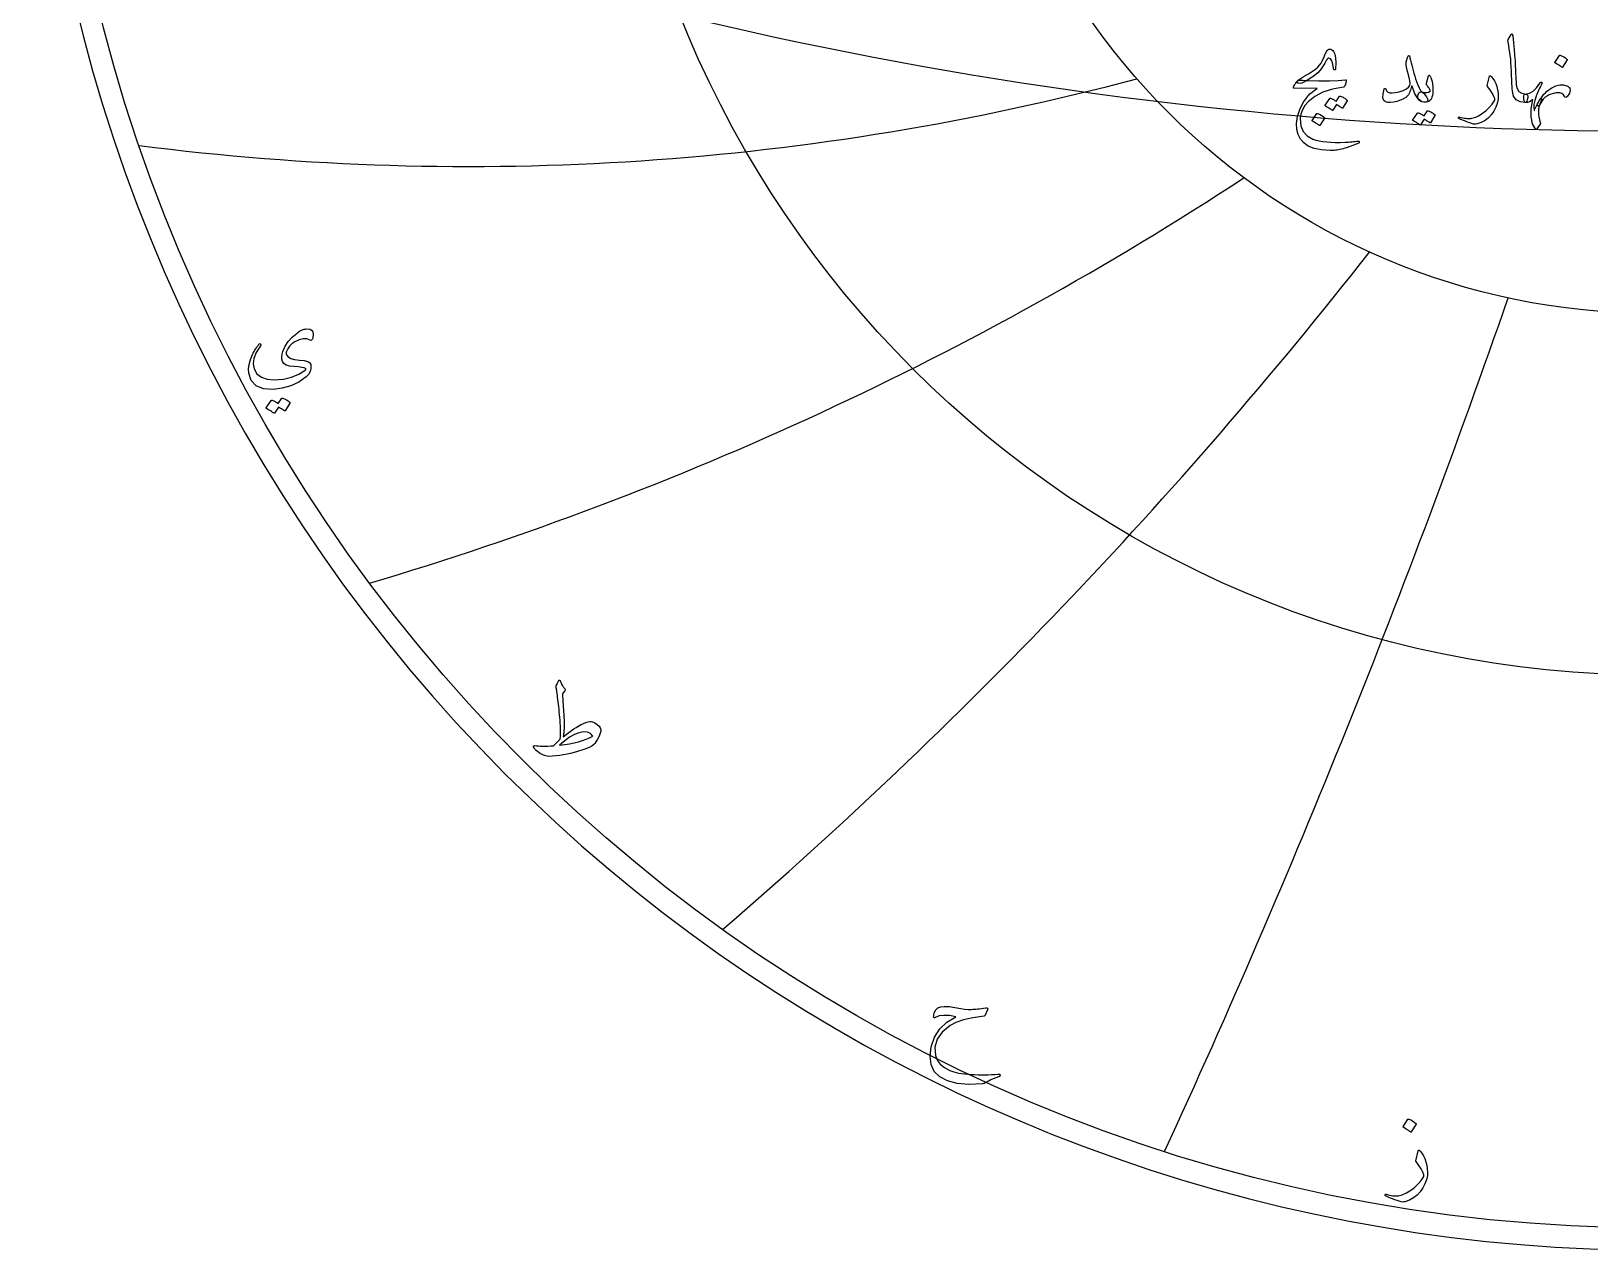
# Model space of a CAD drawing. Header units: millimetres. Extents: x -51 to 51, y -51 to 52.
# Drawn here: x -50.63 to -1.98, y -50.63 to -12.59 of the extents above; entities that cross this region are included whole.
import ezdxf

# ---------------------------------------------------------------- set-up
doc = ezdxf.new("R2010")
doc.units = ezdxf.units.MM
for name, color, linetype in [('CUT_OUTER', 1, 'Continuous'), ('ENGRAVE', 7, 'Continuous'), ('ENGRAVE_FINE', 8, 'Continuous'), ('TEXT', 5, 'Continuous')]:
    doc.layers.add(name, color=color, linetype=linetype)

msp = doc.modelspace()

# ---------------------------------------------------------------- linework, layer by layer
at = {"layer": 'CUT_OUTER'}
msp.add_arc((-0.0002, -0.0001), 50.6325, 130.42941, 87.80108, dxfattribs=at)
at = {"layer": 'ENGRAVE'}
for radius in [49.95, 32.6967, 21.4029]:
    msp.add_circle((0, 0), radius, dxfattribs=at)
for centre, radius, start, end in [((-36.9919, 64.0719), 80.8868, 262.704365, 284.951751), ((-69.5608, 69.5608), 103.6652, 286.527268, 303.212808), ((-127.5404, 73.6355), 150.857, 310.758566, 321.882259), ((-284.1707, 76.1433), 296.0065, 335.296619, 340.858466)]:
    msp.add_arc(centre, radius, start, end, dxfattribs=at)
at = {"layer": 'ENGRAVE_FINE'}
msp.add_arc((0, 113.591), 129.3035, 247.438662, 292.561338, dxfattribs=at)
at = {"layer": 'TEXT'}
for points in [[(-4.431, -12.6937), (-4.4253, -12.6848), (-4.42, -12.6789), (-4.415, -12.6759), (-4.4104, -12.6759), (-4.4034, -12.6798), (-4.3971, -12.6915), (-4.3915, -12.7108), (-4.3867, -12.738), (-4.3624, -12.9586), (-4.3424, -13.1626), (-4.3269, -13.35), (-4.3158, -13.5208), (-4.3087, -13.6668), (-4.3022, -13.7977), (-4.2962, -13.9135), (-4.2907, -14.0141), (-4.286, -14.0996), (-4.2822, -14.1699), (-4.2794, -14.2252), (-4.2774, -14.2652), (-4.2512, -14.3852), (-4.1932, -14.4735), (-4.1035, -14.53), (-3.982, -14.5547), (-3.9482, -14.5636), (-3.9266, -14.5843), (-3.9172, -14.6167), (-3.92, -14.6611), (-3.9338, -14.7308), (-3.9488, -14.7807), (-3.9649, -14.8106), (-3.982, -14.8206), (-4.153, -14.798), (-4.2789, -14.7305), (-4.3598, -14.6179), (-4.3956, -14.4602), (-4.4012, -14.3848), (-4.4063, -14.3092), (-4.4108, -14.2334), (-4.4148, -14.1574), (-4.4184, -14.0812), (-4.4218, -14.0049), (-4.425, -13.9284), (-4.4281, -13.8517), (-4.4336, -13.7053), (-4.4414, -13.5736), (-4.4514, -13.4565), (-4.4635, -13.3539), (-4.4779, -13.2554), (-4.4946, -13.1504), (-4.5134, -13.039), (-4.5344, -12.9211), (-4.5372, -12.8999), (-4.5367, -12.8805), (-4.5328, -12.863), (-4.5256, -12.8473)], [(-11.1367, -14.1825), (-11.1192, -14.1619), (-11.099, -14.1415), (-11.0763, -14.1213), (-11.051, -14.1013), (-11.0232, -14.0812), (-10.9927, -14.061), (-10.9596, -14.0406), (-10.924, -14.02), (-10.766, -13.9266), (-10.6375, -13.8443), (-10.5385, -13.773), (-10.4691, -13.7128), (-10.4154, -13.6535), (-10.3694, -13.591), (-10.3312, -13.525), (-10.3007, -13.4558), (-10.2875, -13.4212), (-10.2745, -13.3882), (-10.2617, -13.3569), (-10.249, -13.3273), (-10.2367, -13.2997), (-10.225, -13.2745), (-10.2138, -13.2517), (-10.2032, -13.2313), (-10.1798, -13.1964), (-10.1537, -13.1715), (-10.1251, -13.1565), (-10.0939, -13.1515), (-10.0635, -13.1565), (-10.0341, -13.1715), (-10.0059, -13.1964), (-9.9787, -13.2313), (-9.9449, -13.3111), (-9.9233, -13.4263), (-9.9139, -13.5769), (-9.9167, -13.763), (-9.9185, -13.7798), (-9.9241, -13.7918), (-9.9333, -13.799), (-9.9462, -13.8014), (-9.9595, -13.7988), (-9.9699, -13.7911), (-9.9772, -13.7782), (-9.9817, -13.7601), (-10.0044, -13.6179), (-10.0371, -13.5164), (-10.0797, -13.4554), (-10.1323, -13.4351), (-10.1458, -13.4375), (-10.1597, -13.4447), (-10.1739, -13.4567), (-10.1885, -13.4735), (-10.1949, -13.4836), (-10.2025, -13.4961), (-10.2112, -13.5109), (-10.221, -13.5282), (-10.2318, -13.5478), (-10.2438, -13.5699), (-10.257, -13.5944), (-10.2712, -13.6212), (-10.3557, -13.7597), (-10.4706, -13.8886), (-10.6157, -14.0078), (-10.7911, -14.1175), (-10.7929, -14.1186), (-10.7985, -14.1219), (-10.8077, -14.1275), (-10.8206, -14.1352), (-10.8372, -14.1452), (-10.8575, -14.1574), (-10.8815, -14.1718), (-10.9092, -14.1884), (-10.9678, -14.2146), (-11.0252, -14.2224), (-11.0815, -14.2117), (-11.1367, -14.1825)], [(-7.5948, -13.4204), (-7.5778, -13.4978), (-7.5594, -13.5766), (-7.5394, -13.6566), (-7.518, -13.7379), (-7.4951, -13.8209), (-7.4707, -13.9059), (-7.4449, -13.993), (-7.4176, -14.0821), (-7.3624, -14.2423), (-7.312, -14.3627), (-7.2664, -14.4432), (-7.2256, -14.4838), (-7.1899, -14.508), (-7.1539, -14.5422), (-7.1176, -14.5863), (-7.0808, -14.6404), (-7.0461, -14.7074), (-7.0365, -14.7578), (-7.052, -14.7916), (-7.0926, -14.8088), (-7.2239, -14.7955), (-7.34, -14.7083), (-7.441, -14.5473), (-7.5269, -14.3125), (-7.5287, -14.3086), (-7.5313, -14.3058), (-7.5346, -14.3042), (-7.5387, -14.3036), (-7.5416, -14.3042), (-7.5446, -14.3058), (-7.5476, -14.3086), (-7.5505, -14.3125), (-7.5588, -14.3505), (-7.569, -14.3908), (-7.581, -14.4332), (-7.5948, -14.4779), (-7.61, -14.5202), (-7.6258, -14.5554), (-7.6425, -14.5837), (-7.6598, -14.6049), (-7.7222, -14.6594), (-7.8001, -14.7076), (-7.8935, -14.7495), (-8.0025, -14.7851), (-8.1132, -14.8115), (-8.2093, -14.8228), (-8.2905, -14.8189), (-8.357, -14.7999), (-8.4138, -14.7523), (-8.4397, -14.6684), (-8.4345, -14.5484), (-8.3983, -14.3922), (-8.3948, -14.3871), (-8.3902, -14.3834), (-8.3845, -14.3812), (-8.3776, -14.3804), (-8.3695, -14.3813), (-8.3629, -14.3841), (-8.3577, -14.3887), (-8.354, -14.3952), (-8.34, -14.4279), (-8.3245, -14.455), (-8.3075, -14.4766), (-8.289, -14.4927), (-8.2314, -14.5141), (-8.1531, -14.5193), (-8.0542, -14.5082), (-7.9345, -14.4809), (-7.807, -14.4399), (-7.7078, -14.3937), (-7.6371, -14.3424), (-7.5948, -14.2859), (-7.5878, -14.2287), (-7.5992, -14.1308), (-7.6292, -13.9923), (-7.6775, -13.8132), (-7.7008, -13.7189), (-7.7145, -13.6427), (-7.7185, -13.5845), (-7.713, -13.5444), (-7.6569, -13.3849), (-7.6508, -13.3681), (-7.6443, -13.3561), (-7.6375, -13.3489), (-7.6303, -13.3465), (-7.6214, -13.3511), (-7.6125, -13.365), (-7.6037, -13.3881), (-7.5948, -13.4204)], [(-2.9274, -13.3495), (-2.9238, -13.3458), (-2.9186, -13.3436), (-2.9119, -13.3428), (-2.9038, -13.3436), (-2.8464, -13.3668), (-2.7923, -13.3953), (-2.7415, -13.4289), (-2.6941, -13.4676), (-2.6895, -13.4735), (-2.6874, -13.4794), (-2.688, -13.4854), (-2.6911, -13.4913), (-2.83, -13.7158), (-2.8351, -13.7211), (-2.8418, -13.7224), (-2.8499, -13.7196), (-2.8595, -13.7128), (-2.8678, -13.7069), (-2.8809, -13.698), (-2.8988, -13.6862), (-2.9215, -13.6715), (-2.9494, -13.6537), (-2.9828, -13.6331), (-3.0218, -13.6094), (-3.0663, -13.5828), (-3.0722, -13.5784), (-3.0751, -13.574), (-3.0751, -13.5695), (-3.0722, -13.5651)], [(-6.9981, -14.3745), (-7.0155, -14.3455), (-7.0321, -14.3206), (-7.048, -14.2997), (-7.0631, -14.2829), (-7.074, -14.2685), (-7.0801, -14.2519), (-7.0814, -14.2331), (-7.0779, -14.212), (-7.0158, -13.9875), (-7.0071, -13.968), (-6.9959, -13.9624), (-6.982, -13.9709), (-6.9656, -13.9934), (-6.9409, -14.0413), (-6.9198, -14.0991), (-6.9025, -14.1668), (-6.8888, -14.2445), (-6.8809, -14.3191), (-6.8777, -14.3922), (-6.8794, -14.4639), (-6.8858, -14.534), (-6.8964, -14.5951), (-6.9102, -14.6485), (-6.9274, -14.6941), (-6.9479, -14.732), (-6.9732, -14.76), (-7.0077, -14.7822), (-7.0515, -14.7984), (-7.1044, -14.8088), (-7.1587, -14.8108), (-7.2093, -14.8021), (-7.2562, -14.7827), (-7.2994, -14.7526), (-7.3328, -14.7144), (-7.3504, -14.6707), (-7.352, -14.6214), (-7.3378, -14.5665), (-7.3151, -14.5217), (-7.2883, -14.4934), (-7.2575, -14.4818), (-7.2226, -14.4868), (-7.1421, -14.5062), (-7.072, -14.5082), (-7.0121, -14.4929), (-6.9627, -14.4602), (-6.9615, -14.4515), (-6.9671, -14.4343), (-6.9793, -14.4087), (-6.9981, -14.3745)], [(-5.1105, -13.9964), (-5.1088, -13.991), (-5.1068, -13.9868), (-5.1044, -13.9837), (-5.1016, -13.9816), (-5.0933, -13.9809), (-5.0832, -13.9846), (-5.0712, -13.9927), (-5.0573, -14.0053), (-5.0034, -14.0693), (-4.9569, -14.1434), (-4.9177, -14.2274), (-4.886, -14.3213), (-4.8612, -14.4225), (-4.8461, -14.5222), (-4.8406, -14.6204), (-4.8446, -14.7172), (-4.8708, -14.8446), (-4.914, -14.9668), (-4.9742, -15.0839), (-5.0514, -15.1957), (-5.1437, -15.2971), (-5.2493, -15.3796), (-5.3682, -15.4433), (-5.5004, -15.4882), (-5.5359, -15.4958), (-5.5713, -15.4978), (-5.6068, -15.4943), (-5.6422, -15.4852), (-5.7239, -15.4567), (-5.7977, -15.4302), (-5.8635, -15.4057), (-5.9214, -15.3833), (-5.9711, -15.3629), (-6.0126, -15.3445), (-6.0457, -15.3282), (-6.0705, -15.3139), (-6.0757, -15.3095), (-6.0794, -15.305), (-6.0816, -15.3006), (-6.0824, -15.2962), (-6.0818, -15.2904), (-6.0801, -15.2851), (-6.0774, -15.2801), (-6.0735, -15.2755), (-6.0685, -15.272), (-6.0624, -15.2703), (-6.0552, -15.2705), (-6.0469, -15.2725), (-5.9963, -15.2861), (-5.9479, -15.2973), (-5.9018, -15.306), (-5.8578, -15.3124), (-5.8158, -15.3164), (-5.7751, -15.318), (-5.736, -15.3171), (-5.6983, -15.3139), (-5.6608, -15.3079), (-5.6219, -15.2988), (-5.5817, -15.2865), (-5.5403, -15.2711), (-5.4975, -15.2523), (-5.4535, -15.2301), (-5.4082, -15.2043), (-5.3616, -15.1751), (-5.2307, -15.0809), (-5.1186, -14.9786), (-5.0254, -14.8682), (-4.951, -14.7497), (-4.9462, -14.7401), (-4.9436, -14.729), (-4.9432, -14.7164), (-4.9451, -14.7024), (-4.9761, -14.6195), (-5.0248, -14.5274), (-5.0913, -14.426), (-5.1755, -14.3154), (-5.1792, -14.3084), (-5.1814, -14.3021), (-5.1821, -14.2966), (-5.1814, -14.2918)], [(-10.8177, -14.1323), (-10.4386, -14.1456), (-10.1109, -14.1471), (-9.8345, -14.1367), (-9.6095, -14.1146), (-9.6025, -14.1137), (-9.5965, -14.1142), (-9.5915, -14.1159), (-9.5873, -14.119), (-9.5843, -14.1231), (-9.5825, -14.1282), (-9.582, -14.1342), (-9.5829, -14.1411), (-9.5887, -14.1681), (-9.5943, -14.1928), (-9.5998, -14.2154), (-9.605, -14.2357), (-9.6101, -14.2538), (-9.615, -14.2696), (-9.6197, -14.2833), (-9.6242, -14.2948), (-9.6338, -14.313), (-9.6449, -14.3265), (-9.6575, -14.3352), (-9.6715, -14.3391), (-10.0127, -14.4009), (-10.3096, -14.4978), (-10.5621, -14.6299), (-10.7704, -14.7969), (-10.8756, -14.9171), (-10.9521, -15.0443), (-10.9997, -15.1786), (-11.0185, -15.3198), (-11.0004, -15.5415), (-10.9284, -15.7223), (-10.8025, -15.8621), (-10.6227, -15.9608), (-10.5295, -15.9907), (-10.427, -16.0155), (-10.3153, -16.035), (-10.1944, -16.0495), (-10.0644, -16.0589), (-9.9255, -16.0635), (-9.7778, -16.0633), (-9.6213, -16.0583), (-9.5656, -16.0552), (-9.5109, -16.0517), (-9.4571, -16.0478), (-9.4042, -16.0435), (-9.3526, -16.0389), (-9.3026, -16.0339), (-9.2543, -16.0286), (-9.2077, -16.0229), (-9.1935, -16.0221), (-9.1833, -16.0258), (-9.1773, -16.0339), (-9.1752, -16.0465), (-9.1763, -16.0611), (-9.1797, -16.0723), (-9.1852, -16.0803), (-9.1929, -16.0849), (-9.2764, -16.1202), (-9.3554, -16.1521), (-9.43, -16.1807), (-9.5002, -16.206), (-9.5657, -16.2282), (-9.6265, -16.2474), (-9.6824, -16.2636), (-9.7335, -16.2769), (-9.7816, -16.2867), (-9.8284, -16.2954), (-9.8739, -16.3029), (-9.9182, -16.3094), (-9.9613, -16.3144), (-10.0035, -16.3175), (-10.0447, -16.3188), (-10.0851, -16.3183), (-10.3605, -16.2969), (-10.5902, -16.2503), (-10.7741, -16.1787), (-10.9122, -16.0819), (-11.0136, -15.961), (-11.0843, -15.8198), (-11.1243, -15.6582), (-11.1337, -15.4764), (-11.1048, -15.2508), (-11.0355, -15.0318), (-10.926, -14.8195), (-10.7763, -14.6138), (-10.7178, -14.5516), (-10.6515, -14.4919), (-10.5775, -14.4349), (-10.4957, -14.3804), (-11.2106, -14.3745), (-11.2277, -14.3671), (-11.2349, -14.3538), (-11.2322, -14.3346), (-11.2194, -14.3095), (-11.1954, -14.273), (-11.1736, -14.2401), (-11.1541, -14.2109), (-11.1367, -14.1855), (-11.1216, -14.1639), (-11.1086, -14.1463), (-11.0979, -14.1328), (-11.0894, -14.1234), (-11.0702, -14.1218), (-11.0185, -14.1227), (-10.9344, -14.1262), (-10.8177, -14.1323)], [(-3.5094, -14.7969), (-3.5419, -14.8667), (-3.5655, -14.9402), (-3.5803, -15.0174), (-3.5862, -15.0983), (-3.5836, -15.1824), (-3.5729, -15.2696), (-3.5541, -15.3597), (-3.5271, -15.4527), (-3.5238, -15.4651), (-3.5227, -15.4756), (-3.5238, -15.4843), (-3.5271, -15.4911), (-3.6335, -15.6418), (-3.6432, -15.6527), (-3.6519, -15.6588), (-3.6595, -15.6601), (-3.666, -15.6566), (-3.7671, -15.4832), (-3.8166, -15.2703), (-3.8144, -15.0179), (-3.7605, -14.726), (-3.812, -14.7674), (-3.8661, -14.7969), (-3.9228, -14.8147), (-3.982, -14.8206), (-3.9948, -14.8167), (-4.0064, -14.8051), (-4.0169, -14.7857), (-4.0263, -14.7585), (-4.0317, -14.7422), (-4.0359, -14.7257), (-4.0391, -14.709), (-4.0411, -14.6921), (-4.0426, -14.6752), (-4.0441, -14.6585), (-4.0455, -14.6419), (-4.047, -14.6256), (-4.0452, -14.5957), (-4.0337, -14.5739), (-4.0127, -14.5602), (-3.982, -14.5547), (-3.8615, -14.5278), (-3.7479, -14.4617), (-3.6414, -14.3564), (-3.5419, -14.212), (-3.5284, -14.1938), (-3.5146, -14.1832), (-3.5003, -14.1805), (-3.4858, -14.1855), (-3.475, -14.1949), (-3.4695, -14.2054), (-3.4691, -14.217), (-3.4739, -14.2298), (-3.5001, -14.2759), (-3.5253, -14.3228), (-3.5495, -14.3705), (-3.5729, -14.4188), (-3.5953, -14.4679), (-3.6168, -14.5178), (-3.6374, -14.5684), (-3.6571, -14.6197), (-3.7007, -14.7595), (-3.725, -14.8804), (-3.7302, -14.9825), (-3.7162, -15.0658), (-3.7149, -15.0683), (-3.714, -15.0702), (-3.7134, -15.0713), (-3.7132, -15.0717), (-3.713, -15.0713), (-3.7125, -15.0702), (-3.7116, -15.0683), (-3.7103, -15.0658), (-3.6923, -15.0234), (-3.6737, -14.9819), (-3.6546, -14.9414), (-3.6349, -14.9018), (-3.6145, -14.8629), (-3.5932, -14.8246), (-3.571, -14.7869), (-3.5478, -14.7497), (-3.531, -14.7238), (-3.516, -14.7083), (-3.5029, -14.7032), (-3.4917, -14.7083), (-3.4861, -14.7194), (-3.4872, -14.7379), (-3.495, -14.7637), (-3.5094, -14.7969)], [(-2.765, -14.6374), (-2.8032, -14.5776), (-2.8529, -14.537), (-2.914, -14.5156), (-2.9865, -14.5134), (-3.0277, -14.5186), (-3.0685, -14.5255), (-3.1089, -14.5341), (-3.149, -14.5444), (-3.1887, -14.5566), (-3.228, -14.5713), (-3.267, -14.5884), (-3.3056, -14.6079), (-3.3717, -14.6522), (-3.4341, -14.7142), (-3.4928, -14.794), (-3.5478, -14.8915), (-3.5635, -14.9134), (-3.5781, -14.9262), (-3.5915, -14.9297), (-3.6039, -14.924), (-3.6143, -14.9125), (-3.6187, -14.8989), (-3.6172, -14.883), (-3.6098, -14.8649), (-3.5986, -14.8411), (-3.5884, -14.8198), (-3.5794, -14.8012), (-3.5714, -14.7851), (-3.5644, -14.7715), (-3.5581, -14.76), (-3.5526, -14.7508), (-3.5478, -14.7438), (-3.5044, -14.6784), (-3.4599, -14.6182), (-3.4143, -14.5632), (-3.3676, -14.5134), (-3.3198, -14.4685), (-3.2709, -14.4284), (-3.2208, -14.3932), (-3.1697, -14.3627), (-3.0384, -14.3031), (-2.9164, -14.2719), (-2.8036, -14.2691), (-2.7, -14.2948), (-2.6559, -14.3171), (-2.6239, -14.3457), (-2.6042, -14.3806), (-2.5966, -14.4218), (-2.601, -14.4779), (-2.6173, -14.5311), (-2.6453, -14.5813), (-2.6852, -14.6286), (-2.7112, -14.6491), (-2.7332, -14.6574), (-2.7511, -14.6535), (-2.765, -14.6374)], [(-9.7926, -14.6256), (-9.7889, -14.6219), (-9.7838, -14.6197), (-9.7771, -14.619), (-9.769, -14.6197), (-9.7399, -14.6306), (-9.7118, -14.6426), (-9.6845, -14.6557), (-9.6582, -14.6699), (-9.6326, -14.6854), (-9.6076, -14.7024), (-9.5832, -14.7209), (-9.5592, -14.7408), (-9.5546, -14.7469), (-9.5526, -14.7534), (-9.5532, -14.7602), (-9.5563, -14.7674), (-9.6981, -14.9919), (-9.702, -14.9949), (-9.7077, -14.9949), (-9.7153, -14.9919), (-9.7247, -14.986), (-9.7311, -14.9806), (-9.7417, -14.9731), (-9.7562, -14.9636), (-9.7749, -14.952), (-9.7978, -14.9383), (-9.8251, -14.9221), (-9.8569, -14.9036), (-9.8931, -14.8826), (-10.0053, -15.0569), (-10.0105, -15.0622), (-10.0171, -15.0635), (-10.0252, -15.0608), (-10.0348, -15.0539), (-10.0432, -15.048), (-10.0563, -15.0392), (-10.0742, -15.0274), (-10.0969, -15.0126), (-10.1248, -14.9949), (-10.1582, -14.9742), (-10.1971, -14.9506), (-10.2416, -14.924), (-10.2462, -14.9195), (-10.2483, -14.9151), (-10.2477, -14.9107), (-10.2446, -14.9062), (-10.0998, -14.6906), (-10.0961, -14.6869), (-10.091, -14.6847), (-10.0843, -14.6839), (-10.0762, -14.6847), (-10.0515, -14.6927), (-10.0275, -14.702), (-10.0042, -14.7127), (-9.9817, -14.7246), (-9.9599, -14.7376), (-9.9388, -14.7515), (-9.9185, -14.7664), (-9.899, -14.7822)], [(-7.0513, -15.0835), (-7.0476, -15.0798), (-7.0424, -15.0776), (-7.0358, -15.0768), (-7.0276, -15.0776), (-6.9986, -15.0885), (-6.9704, -15.1005), (-6.9432, -15.1136), (-6.9169, -15.1278), (-6.8913, -15.1433), (-6.8663, -15.1603), (-6.8418, -15.1787), (-6.8179, -15.1987), (-6.8133, -15.2048), (-6.8113, -15.2112), (-6.8118, -15.2181), (-6.815, -15.2253), (-6.9567, -15.4498), (-6.9606, -15.4527), (-6.9663, -15.4527), (-6.9739, -15.4498), (-6.9833, -15.4439), (-6.9898, -15.4384), (-7.0003, -15.431), (-7.0149, -15.4214), (-7.0336, -15.4099), (-7.0564, -15.3961), (-7.0838, -15.38), (-7.1155, -15.3614), (-7.1517, -15.3405), (-7.264, -15.5148), (-7.2691, -15.5201), (-7.2758, -15.5214), (-7.2839, -15.5186), (-7.2935, -15.5118), (-7.3018, -15.5059), (-7.3149, -15.497), (-7.3328, -15.4852), (-7.3555, -15.4705), (-7.3834, -15.4527), (-7.4168, -15.4321), (-7.4558, -15.4084), (-7.5003, -15.3818), (-7.5049, -15.3774), (-7.5069, -15.373), (-7.5064, -15.3685), (-7.5032, -15.3641), (-7.3585, -15.1485), (-7.3548, -15.1448), (-7.3496, -15.1426), (-7.343, -15.1418), (-7.3349, -15.1426), (-7.3101, -15.1506), (-7.2861, -15.1599), (-7.2629, -15.1705), (-7.2403, -15.1824), (-7.2185, -15.1955), (-7.1975, -15.2094), (-7.1772, -15.2243), (-7.1576, -15.24)], [(-10.5016, -15.1662), (-10.4979, -15.1625), (-10.4927, -15.1603), (-10.4861, -15.1595), (-10.478, -15.1603), (-10.4205, -15.1835), (-10.3664, -15.212), (-10.3157, -15.2456), (-10.2682, -15.2844), (-10.2636, -15.2903), (-10.2616, -15.2962), (-10.2621, -15.3021), (-10.2653, -15.308), (-10.4041, -15.5325), (-10.4093, -15.5378), (-10.4159, -15.5391), (-10.424, -15.5364), (-10.4336, -15.5295), (-10.442, -15.5236), (-10.4551, -15.5148), (-10.473, -15.503), (-10.4957, -15.4882), (-10.5236, -15.4705), (-10.557, -15.4498), (-10.5959, -15.4261), (-10.6404, -15.3996), (-10.6463, -15.3951), (-10.6493, -15.3907), (-10.6493, -15.3863), (-10.6463, -15.3818)], [(-41.928, -22.2331), (-42.03, -22.199), (-42.1438, -22.1977), (-42.2695, -22.229), (-42.407, -22.293), (-42.4942, -22.354), (-42.5669, -22.4269), (-42.625, -22.5116), (-42.6685, -22.6081), (-42.6728, -22.6274), (-42.6732, -22.6475), (-42.6697, -22.6683), (-42.6622, -22.69), (-42.6122, -22.7574), (-42.5283, -22.8082), (-42.4105, -22.8424), (-42.2589, -22.8602), (-42.1092, -22.8761), (-42.0005, -22.9051), (-41.9327, -22.947), (-41.906, -23.0019), (-41.903, -23.117), (-41.9256, -23.2194), (-41.9739, -23.3092), (-42.0477, -23.3864), (-42.2823, -23.5465), (-42.5322, -23.6644), (-42.7975, -23.7403), (-43.0781, -23.7739), (-43.3845, -23.7527), (-43.6138, -23.6605), (-43.7658, -23.4974), (-43.8406, -23.2635), (-43.845, -23.1351), (-43.8265, -22.9956), (-43.7851, -22.8452), (-43.7209, -22.6837), (-43.6986, -22.6388), (-43.6756, -22.5955), (-43.6521, -22.5537), (-43.628, -22.5135), (-43.603, -22.4747), (-43.5771, -22.4371), (-43.5503, -22.4007), (-43.5224, -22.3654), (-43.5074, -22.3509), (-43.494, -22.345), (-43.4822, -22.3477), (-43.472, -22.3591), (-43.4663, -22.3733), (-43.4649, -22.3875), (-43.4678, -22.4017), (-43.4751, -22.4159), (-43.6047, -22.6246), (-43.6815, -22.8129), (-43.7055, -22.9807), (-43.6768, -23.128), (-43.5842, -23.2832), (-43.4483, -23.3927), (-43.2691, -23.4565), (-43.0466, -23.4746), (-42.7614, -23.4519), (-42.5046, -23.3935), (-42.2762, -23.2991), (-42.0761, -23.1689), (-42.0641, -23.1579), (-42.0596, -23.1469), (-42.0625, -23.1359), (-42.073, -23.1248), (-42.1153, -23.1044), (-42.1888, -23.087), (-42.2933, -23.0728), (-42.429, -23.0618), (-42.5671, -23.0449), (-42.6724, -23.013), (-42.7451, -22.9661), (-42.7851, -22.9043), (-42.8036, -22.8316), (-42.8087, -22.7554), (-42.8004, -22.6756), (-42.7788, -22.5923), (-42.7085, -22.4287), (-42.611, -22.278), (-42.4863, -22.1404), (-42.3345, -22.0157), (-42.2941, -21.9862), (-42.2549, -21.9606), (-42.2169, -21.9389), (-42.1801, -21.9212), (-42.1446, -21.9072), (-42.1108, -21.8967), (-42.0785, -21.8899), (-42.0477, -21.8865), (-41.9276, -21.8977), (-41.854, -21.9503), (-41.8268, -22.0442), (-41.8461, -22.1795), (-41.8607, -22.216), (-41.8792, -22.237), (-41.9016, -22.2428), (-41.928, -22.2331)], [(-42.8103, -24.0512), (-42.8063, -24.0473), (-42.8008, -24.0449), (-42.7937, -24.0441), (-42.7851, -24.0449), (-42.7541, -24.0565), (-42.724, -24.0693), (-42.695, -24.0833), (-42.6669, -24.0985), (-42.6396, -24.115), (-42.6129, -24.1331), (-42.5869, -24.1528), (-42.5614, -24.1741), (-42.5564, -24.1806), (-42.5543, -24.1875), (-42.5549, -24.1948), (-42.5582, -24.2025), (-42.7094, -24.4419), (-42.7136, -24.4451), (-42.7197, -24.4451), (-42.7278, -24.4419), (-42.7378, -24.4356), (-42.7447, -24.4298), (-42.7559, -24.4218), (-42.7715, -24.4117), (-42.7914, -24.3994), (-42.8158, -24.3847), (-42.8449, -24.3675), (-42.8788, -24.3477), (-42.9174, -24.3254), (-43.0371, -24.5113), (-43.0427, -24.517), (-43.0498, -24.5183), (-43.0584, -24.5154), (-43.0687, -24.5081), (-43.0775, -24.5018), (-43.0915, -24.4924), (-43.1106, -24.4797), (-43.1348, -24.464), (-43.1646, -24.4451), (-43.2002, -24.423), (-43.2418, -24.3978), (-43.2892, -24.3695), (-43.2941, -24.3647), (-43.2963, -24.36), (-43.2957, -24.3553), (-43.2924, -24.3506), (-43.138, -24.1205), (-43.134, -24.1166), (-43.1285, -24.1142), (-43.1214, -24.1134), (-43.1128, -24.1142), (-43.0864, -24.1228), (-43.0608, -24.1327), (-43.036, -24.1441), (-43.0119, -24.1568), (-42.9887, -24.1707), (-42.9663, -24.1855), (-42.9446, -24.2014), (-42.9237, -24.2182)], [(-34.2418, -33.0277), (-34.2268, -32.9935), (-34.2134, -32.9631), (-34.2016, -32.9367), (-34.1914, -32.9143), (-34.1829, -32.896), (-34.1764, -32.882), (-34.1719, -32.8723), (-34.1693, -32.867), (-34.164, -32.8601), (-34.1575, -32.8552), (-34.1498, -32.8523), (-34.1409, -32.8513), (-34.1337, -32.8525), (-34.1276, -32.856), (-34.1226, -32.8619), (-34.1189, -32.8702), (-34.1024, -32.9103), (-34.0874, -32.9458), (-34.074, -32.9765), (-34.0622, -33.0025), (-34.0554, -33.0139), (-34.0476, -33.0261), (-34.0388, -33.0391), (-34.0291, -33.0529), (-34.0182, -33.0675), (-34.0059, -33.0829), (-33.9922, -33.099), (-33.9771, -33.1159), (-33.9676, -33.1331), (-33.9645, -33.1498), (-33.9676, -33.1662), (-33.9771, -33.1821), (-34.037, -33.2609), (-34.045, -33.2737), (-34.0504, -33.2869), (-34.0529, -33.3005), (-34.0527, -33.3145), (-34.022, -33.6613), (-34.0023, -33.9423), (-33.9936, -34.1575), (-33.996, -34.307), (-33.9993, -34.3628), (-34.0027, -34.4138), (-34.0063, -34.4597), (-34.0102, -34.5008), (-34.0142, -34.5371), (-34.0185, -34.5689), (-34.0229, -34.5962), (-34.0275, -34.619), (-33.9333, -34.5469), (-33.8459, -34.4819), (-33.7655, -34.424), (-33.6919, -34.3732), (-33.6255, -34.3293), (-33.5663, -34.292), (-33.5144, -34.2615), (-33.4698, -34.2377), (-33.3904, -34.2022), (-33.3162, -34.1747), (-33.2471, -34.155), (-33.1831, -34.1432), (-33.1492, -34.1422), (-33.1137, -34.1487), (-33.0767, -34.1627), (-33.0381, -34.1841), (-32.9617, -34.2383), (-32.9058, -34.2905), (-32.8703, -34.3407), (-32.8554, -34.3889), (-32.8563, -34.4427), (-32.8687, -34.5032), (-32.8926, -34.5703), (-32.9278, -34.6442), (-32.9672, -34.7168), (-33.0035, -34.7773), (-33.0365, -34.8255), (-33.0665, -34.8616), (-33.1279, -34.9071), (-33.2335, -34.9585), (-33.3831, -35.0158), (-33.5769, -35.079), (-33.6849, -35.1103), (-33.7947, -35.1381), (-33.9063, -35.1623), (-34.0196, -35.183), (-34.1344, -35.2003), (-34.2501, -35.2145), (-34.3667, -35.2255), (-34.4844, -35.2334), (-34.5274, -35.2247), (-34.5683, -35.2145), (-34.607, -35.2027), (-34.6435, -35.1893), (-34.6783, -35.1743), (-34.7117, -35.1578), (-34.7437, -35.1397), (-34.7743, -35.12), (-34.8281, -35.0806), (-34.8728, -35.0412), (-34.9084, -35.0018), (-34.935, -34.9624), (-34.9496, -34.9297), (-34.9523, -34.9073), (-34.9433, -34.8951), (-34.9224, -34.8931), (-34.8634, -34.9001), (-34.7999, -34.9053), (-34.7319, -34.9088), (-34.6593, -34.9104), (-34.5822, -34.9103), (-34.5006, -34.9085), (-34.4144, -34.9048), (-34.3237, -34.8994), (-34.1157, -34.6946), (-34.1119, -34.6123), (-34.1098, -34.5292), (-34.1095, -34.4453), (-34.111, -34.3606), (-34.1141, -34.2749), (-34.1185, -34.1881), (-34.1243, -34.1), (-34.1315, -34.0108), (-34.1396, -33.9225), (-34.148, -33.8371), (-34.1569, -33.7547), (-34.1662, -33.6752), (-34.1754, -33.5985), (-34.1843, -33.5244), (-34.1927, -33.4528), (-34.2008, -33.3838), (-34.2084, -33.3199), (-34.2154, -33.2637), (-34.2218, -33.2151), (-34.2276, -33.1742), (-34.2328, -33.1409), (-34.2374, -33.1148), (-34.2415, -33.096), (-34.2449, -33.0844), (-34.2471, -33.0714), (-34.2473, -33.0577), (-34.2455, -33.0431), (-34.2418, -33.0277)], [(-33.5675, -34.5024), (-33.6894, -34.553), (-33.8251, -34.6324), (-33.9745, -34.7405), (-34.1378, -34.8773), (-33.9796, -34.8577), (-33.8294, -34.8336), (-33.6873, -34.805), (-33.5533, -34.7718), (-33.4276, -34.7345), (-33.3103, -34.6934), (-33.2015, -34.6486), (-33.1011, -34.6001), (-33.1693, -34.516), (-33.2697, -34.4717), (-33.4024, -34.4671), (-33.5675, -34.5024)], [(-20.7783, -43.1359), (-20.8539, -43.3061), (-20.8608, -43.3173), (-20.8689, -43.3258), (-20.8781, -43.3315), (-20.8886, -43.3345), (-21.2381, -43.3896), (-21.5306, -43.4573), (-21.7659, -43.5377), (-21.9441, -43.6306), (-22.194, -43.8345), (-22.3545, -44.0584), (-22.4256, -44.3024), (-22.4073, -44.5665), (-22.3518, -44.7095), (-22.2577, -44.8359), (-22.1249, -44.9458), (-21.9536, -45.0391), (-21.8333, -45.0809), (-21.6834, -45.1147), (-21.504, -45.1407), (-21.295, -45.1589), (-21.184, -45.1642), (-21.0745, -45.1675), (-20.9665, -45.1689), (-20.8602, -45.1683), (-20.7558, -45.166), (-20.6538, -45.162), (-20.5542, -45.1565), (-20.4569, -45.1494), (-20.434, -45.1478), (-20.4159, -45.1494), (-20.4025, -45.1541), (-20.3939, -45.162), (-20.3891, -45.1717), (-20.3876, -45.1817), (-20.3891, -45.1921), (-20.3939, -45.203), (-20.3973, -45.2088), (-20.4013, -45.2136), (-20.406, -45.2175), (-20.4112, -45.2203), (-20.4168, -45.2228), (-20.4226, -45.2254), (-20.4286, -45.2283), (-20.4348, -45.2313), (-20.5256, -45.2603), (-20.6058, -45.2904), (-20.6753, -45.3217), (-20.7342, -45.3542), (-20.7719, -45.3777), (-20.8062, -45.3975), (-20.8373, -45.4139), (-20.8649, -45.4267), (-20.8889, -45.4365), (-20.9086, -45.444), (-20.9243, -45.4491), (-20.9358, -45.4519), (-21.3667, -45.4679), (-21.733, -45.4369), (-22.0347, -45.3591), (-22.2718, -45.2345), (-22.4432, -45.0635), (-22.5444, -44.8501), (-22.5755, -44.5941), (-22.5365, -44.2955), (-22.4333, -43.9948), (-22.2718, -43.7386), (-22.0521, -43.5269), (-21.774, -43.3597), (-21.9709, -43.322), (-22.1426, -43.3132), (-22.2892, -43.3331), (-22.4105, -43.3817), (-22.4211, -43.3857), (-22.431, -43.388), (-22.44, -43.3888), (-22.4483, -43.388), (-22.4552, -43.3855), (-22.4601, -43.3809), (-22.4631, -43.3744), (-22.464, -43.366), (-22.4597, -43.3268), (-22.453, -43.288), (-22.444, -43.2496), (-22.4325, -43.2116), (-22.3924, -43.1377), (-22.3286, -43.0832), (-22.2411, -43.0479), (-22.13, -43.032), (-22.0597, -43.0326), (-21.9717, -43.0406), (-21.866, -43.0562), (-21.7425, -43.0792), (-21.6151, -43.1023), (-21.4975, -43.1178), (-21.3898, -43.1259), (-21.2919, -43.1265), (-21.2448, -43.1244), (-21.195, -43.1214), (-21.1424, -43.1173), (-21.0871, -43.1123), (-21.029, -43.1061), (-20.9681, -43.0985), (-20.9045, -43.0896), (-20.8381, -43.0792), (-20.8001, -43.078), (-20.7775, -43.0871), (-20.7702, -43.1064), (-20.7783, -43.1359)], [(-7.657, -46.5587), (-7.653, -46.5548), (-7.6475, -46.5524), (-7.6404, -46.5516), (-7.6318, -46.5524), (-7.5705, -46.5772), (-7.5128, -46.6076), (-7.4587, -46.6434), (-7.408, -46.6848), (-7.4031, -46.6911), (-7.401, -46.6974), (-7.4015, -46.7037), (-7.4049, -46.71), (-7.553, -46.9494), (-7.5585, -46.9552), (-7.5656, -46.9565), (-7.5743, -46.9536), (-7.5845, -46.9463), (-7.5934, -46.94), (-7.6073, -46.9305), (-7.6264, -46.9179), (-7.6507, -46.9022), (-7.6804, -46.8833), (-7.716, -46.8612), (-7.7576, -46.836), (-7.8051, -46.8077), (-7.8114, -46.8029), (-7.8145, -46.7982), (-7.8145, -46.7935), (-7.8114, -46.7887)], [(-7.3356, -47.5387), (-7.3338, -47.533), (-7.3316, -47.5284), (-7.3291, -47.5251), (-7.3261, -47.5229), (-7.3173, -47.5221), (-7.3064, -47.5261), (-7.2936, -47.5347), (-7.2789, -47.5481), (-7.2213, -47.6165), (-7.1717, -47.6954), (-7.13, -47.785), (-7.0961, -47.8853), (-7.0697, -47.9932), (-7.0536, -48.0995), (-7.0476, -48.2043), (-7.052, -48.3075), (-7.0799, -48.4434), (-7.126, -48.5738), (-7.1902, -48.6986), (-7.2725, -48.818), (-7.371, -48.9261), (-7.4837, -49.0141), (-7.6105, -49.0821), (-7.7515, -49.1299), (-7.7893, -49.138), (-7.8271, -49.1402), (-7.8649, -49.1364), (-7.9027, -49.1268), (-7.9899, -49.0963), (-8.0686, -49.0681), (-8.1388, -49.042), (-8.2005, -49.0181), (-8.2536, -48.9963), (-8.2978, -48.9767), (-8.3331, -48.9593), (-8.3596, -48.944), (-8.3651, -48.9393), (-8.3691, -48.9346), (-8.3714, -48.9298), (-8.3722, -48.9251), (-8.3716, -48.919), (-8.3699, -48.9133), (-8.3669, -48.908), (-8.3628, -48.903), (-8.3575, -48.8993), (-8.351, -48.8975), (-8.3433, -48.8977), (-8.3344, -48.8999), (-8.2805, -48.9144), (-8.2289, -48.9263), (-8.1796, -48.9356), (-8.1328, -48.9424), (-8.0879, -48.9467), (-8.0445, -48.9483), (-8.0028, -48.9475), (-7.9626, -48.944), (-7.9225, -48.9376), (-7.8811, -48.9279), (-7.8382, -48.9148), (-7.794, -48.8983), (-7.7484, -48.8783), (-7.7015, -48.8546), (-7.6531, -48.8271), (-7.6034, -48.7959), (-7.4638, -48.6955), (-7.3442, -48.5864), (-7.2448, -48.4686), (-7.1654, -48.3422), (-7.1603, -48.3319), (-7.1575, -48.3201), (-7.1571, -48.3067), (-7.1591, -48.2918), (-7.1922, -48.2033), (-7.2442, -48.1051), (-7.3151, -47.9969), (-7.4049, -47.879), (-7.4088, -47.8715), (-7.4112, -47.8648), (-7.412, -47.8589), (-7.4112, -47.8538)]]:
    msp.add_lwpolyline(points, close=True, dxfattribs=at)

doc.saveas('drawing.dxf')
